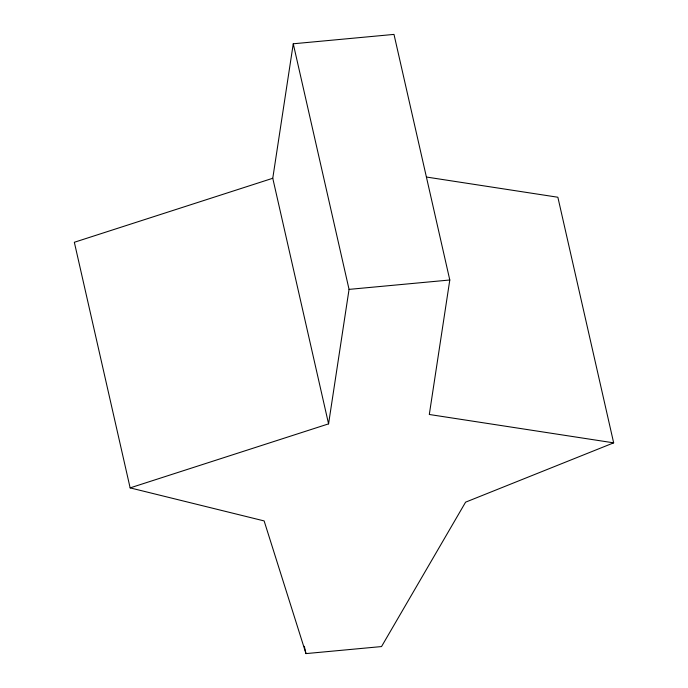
<?xml version="1.0" encoding="UTF-8"?>
<svg xmlns="http://www.w3.org/2000/svg" width="688" height="688" viewBox="0 0 688 688"><rect width="100%" height="100%" fill="white"/><g stroke="black" fill="none" stroke-linecap="round" stroke-linejoin="round"><path stroke-width="1.03" d="M272.766 178.269L74.338 242.271L130.135 487.878L328.572 423.868L272.766 178.269L293.26 43.783L393.992 34.4L449.797 279.999L429.303 414.486L613.662 442.848L557.865 197.241L426.483 177.04M328.572 423.868L349.057 289.381L293.26 43.783M613.662 442.848L465.595 502.163L381.53 646.565L305.979 653.6L264.132 520.919L130.135 487.878M349.057 289.381L449.797 279.999M304.32 646.281L305.979 653.6"/></g></svg>
